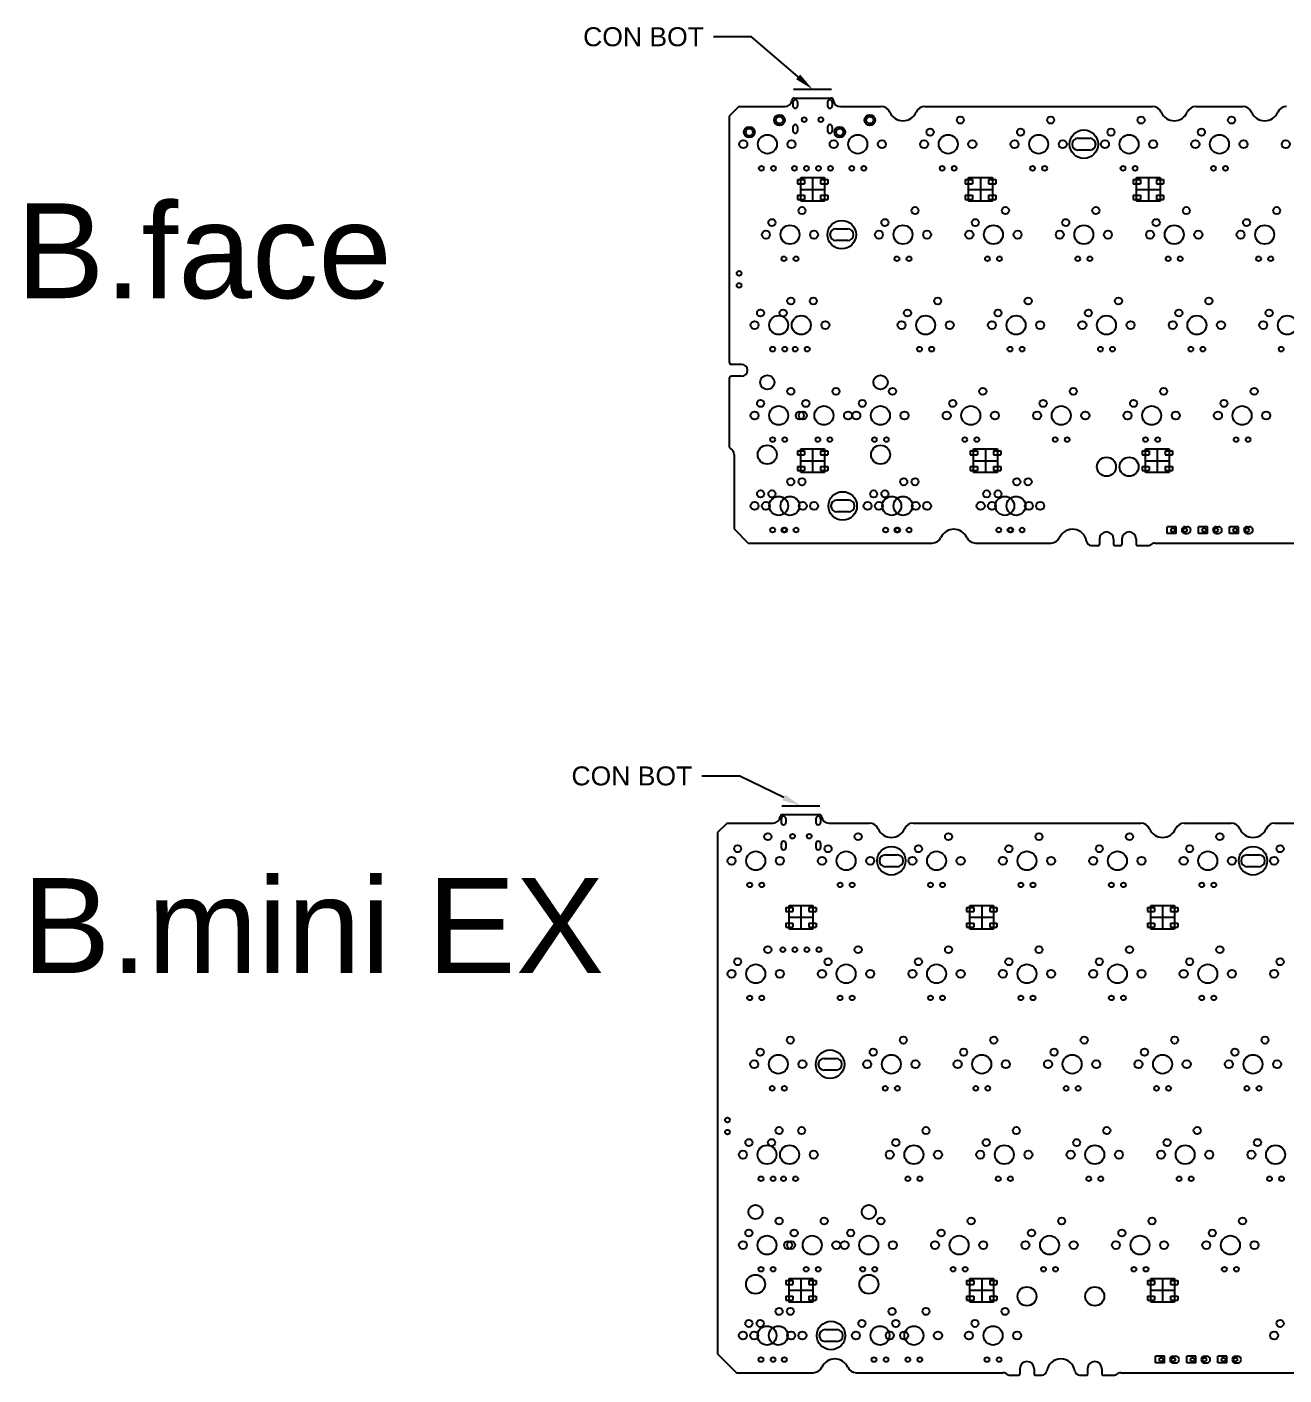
# Model space of a CAD drawing. Header units: millimetres. Extents: x 439 to 1009, y -254 to 714.
# Drawn here: x 439.3 to 704.2, y -84.2 to 199.8 of the extents above; entities that cross this region are included whole.
import ezdxf
from ezdxf import colors
from ezdxf.entities.mleader import LeaderData, LeaderLine
from ezdxf.math import Vec2, Vec3

# ---------------------------------------------------------------- set-up
doc = ezdxf.new("R2010")
doc.units = ezdxf.units.MM
doc.layers.add('BMINIEX', color=20, linetype='Continuous')
doc.layers.add('face', color=50, linetype='Continuous')
doc.styles.get("Standard").update_dxf_attribs({"font": 'arial.ttf'})

msp = doc.modelspace()

# ---------------------------------------------------------------- linework, layer by layer
at = {"layer": 'BMINIEX', "color": 5}
msp.add_line((598.39, 35.67), (606.39, 35.67), dxfattribs=at)
at = {"layer": 'BMINIEX'}
for p, q in [((586.84, 32.03), (584.84, 30.03)), ((586.84, 32.03), (596.53, 32.03)), ((598.52, 33.83), (606.26, 33.83)), ((608.25, 32.03), (616.86, 32.03)), ((626.02, 32.03), (674.01, 32.03)), ((683.17, 32.03), (693.06, 32.03)), ((702.22, 32.03), (750.21, 32.03)), ((584.84, 30.03), (584.84, -79.74)), ((620.19, 25.35), (622.69, 25.35)), ((622.69, 22.86), (620.19, 22.86)), ((696.39, 25.35), (698.89, 25.35)), ((698.89, 22.86), (696.39, 22.86)), ((599.19, 14.29), (599.19, 13.39)), ((599.19, 14.29), (600.69, 14.29)), ((599.89, 14.69), (604.89, 14.69)), ((599.89, 9.69), (599.89, 14.69)), ((600.69, 14.29), (600.69, 13.39)), ((602.39, 14.69), (602.39, 9.69)), ((604.09, 14.29), (604.09, 13.39)), ((604.09, 14.29), (605.59, 14.29)), ((604.89, 14.69), (604.89, 9.69)), ((605.59, 14.29), (605.59, 13.39)), ((637.29, 14.29), (637.29, 13.39)), ((637.29, 14.29), (638.79, 14.29)), ((637.99, 14.69), (642.99, 14.69)), ((637.99, 9.69), (637.99, 14.69)), ((638.79, 14.29), (638.79, 13.39)), ((640.49, 14.69), (640.49, 9.69)), ((642.19, 14.29), (642.19, 13.39)), ((642.19, 14.29), (643.69, 14.29)), ((642.99, 14.69), (642.99, 9.69)), ((643.69, 14.29), (643.69, 13.39)), ((675.39, 14.29), (675.39, 13.39)), ((675.39, 14.29), (676.89, 14.29)), ((676.09, 14.69), (681.09, 14.69)), ((676.09, 9.69), (676.09, 14.69)), ((676.89, 14.29), (676.89, 13.39)), ((678.59, 14.69), (678.59, 9.69)), ((680.29, 14.29), (680.29, 13.39)), ((680.29, 14.29), (681.79, 14.29)), ((681.09, 14.69), (681.09, 9.69)), ((681.79, 14.29), (681.79, 13.39)), ((599.19, 13.39), (600.69, 13.39)), ((599.89, 12.19), (604.89, 12.19)), ((604.09, 13.39), (605.59, 13.39)), ((637.29, 13.39), (638.79, 13.39)), ((637.99, 12.19), (642.99, 12.19)), ((642.19, 13.39), (643.69, 13.39)), ((675.39, 13.39), (676.89, 13.39)), ((676.09, 12.19), (681.09, 12.19)), ((680.29, 13.39), (681.79, 13.39)), ((599.19, 10.99), (599.19, 10.09)), ((599.19, 10.99), (600.69, 10.99)), ((599.19, 10.09), (600.69, 10.09)), ((604.89, 9.69), (599.89, 9.69)), ((600.69, 10.99), (600.69, 10.09)), ((604.09, 10.99), (604.09, 10.09)), ((604.09, 10.99), (605.59, 10.99)), ((604.09, 10.09), (605.59, 10.09)), ((605.59, 10.99), (605.59, 10.09)), ((637.29, 10.99), (637.29, 10.09)), ((637.29, 10.99), (638.79, 10.99)), ((637.29, 10.09), (638.79, 10.09)), ((642.99, 9.69), (637.99, 9.69)), ((638.79, 10.99), (638.79, 10.09)), ((642.19, 10.99), (642.19, 10.09)), ((642.19, 10.99), (643.69, 10.99)), ((642.19, 10.09), (643.69, 10.09)), ((643.69, 10.99), (643.69, 10.09)), ((675.39, 10.99), (675.39, 10.09)), ((675.39, 10.99), (676.89, 10.99)), ((675.39, 10.09), (676.89, 10.09)), ((681.09, 9.69), (676.09, 9.69)), ((676.89, 10.99), (676.89, 10.09)), ((680.29, 10.99), (680.29, 10.09)), ((680.29, 10.99), (681.79, 10.99)), ((680.29, 10.09), (681.79, 10.09)), ((681.79, 10.99), (681.79, 10.09)), ((607.29, -17.52), (609.79, -17.52)), ((609.79, -20.01), (607.29, -20.01)), ((599.19, -64.29), (599.19, -65.19)), ((599.19, -64.29), (600.69, -64.29)), ((599.19, -65.19), (600.69, -65.19)), ((599.89, -63.89), (604.89, -63.89)), ((599.89, -68.89), (599.89, -63.89)), ((600.69, -64.29), (600.69, -65.19)), ((602.39, -63.89), (602.39, -68.89)), ((604.09, -64.29), (604.09, -65.19)), ((604.09, -64.29), (605.59, -64.29)), ((604.09, -65.19), (605.59, -65.19)), ((604.89, -63.89), (604.89, -68.89)), ((605.59, -64.29), (605.59, -65.19)), ((637.29, -64.29), (637.29, -65.19)), ((637.29, -64.29), (638.79, -64.29)), ((637.29, -65.19), (638.79, -65.19)), ((637.99, -63.89), (642.99, -63.89)), ((637.99, -68.89), (637.99, -63.89)), ((638.79, -64.29), (638.79, -65.19)), ((640.49, -63.89), (640.49, -68.89)), ((642.19, -64.29), (642.19, -65.19)), ((642.19, -64.29), (643.69, -64.29)), ((642.19, -65.19), (643.69, -65.19)), ((642.99, -63.89), (642.99, -68.89)), ((643.69, -64.29), (643.69, -65.19)), ((675.39, -64.29), (675.39, -65.19)), ((675.39, -64.29), (676.89, -64.29)), ((675.39, -65.19), (676.89, -65.19)), ((676.09, -63.89), (681.09, -63.89)), ((676.09, -68.89), (676.09, -63.89)), ((676.89, -64.29), (676.89, -65.19)), ((678.59, -63.89), (678.59, -68.89)), ((680.29, -64.29), (680.29, -65.19)), ((680.29, -64.29), (681.79, -64.29)), ((680.29, -65.19), (681.79, -65.19)), ((681.09, -63.89), (681.09, -68.89)), ((681.79, -64.29), (681.79, -65.19)), ((599.19, -67.59), (599.19, -68.49)), ((599.19, -67.59), (600.69, -67.59)), ((599.89, -66.39), (604.89, -66.39)), ((600.69, -67.59), (600.69, -68.49)), ((604.09, -67.59), (604.09, -68.49)), ((604.09, -67.59), (605.59, -67.59)), ((605.59, -67.59), (605.59, -68.49)), ((637.29, -67.59), (637.29, -68.49)), ((637.29, -67.59), (638.79, -67.59)), ((637.99, -66.39), (642.99, -66.39)), ((638.79, -67.59), (638.79, -68.49)), ((642.19, -67.59), (642.19, -68.49)), ((642.19, -67.59), (643.69, -67.59)), ((643.69, -67.59), (643.69, -68.49)), ((675.39, -67.59), (675.39, -68.49)), ((675.39, -67.59), (676.89, -67.59)), ((676.09, -66.39), (681.09, -66.39)), ((676.89, -67.59), (676.89, -68.49)), ((680.29, -67.59), (680.29, -68.49)), ((680.29, -67.59), (681.79, -67.59)), ((681.79, -67.59), (681.79, -68.49)), ((599.19, -68.49), (600.69, -68.49)), ((604.89, -68.89), (599.89, -68.89)), ((604.09, -68.49), (605.59, -68.49)), ((637.29, -68.49), (638.79, -68.49)), ((642.99, -68.89), (637.99, -68.89)), ((642.19, -68.49), (643.69, -68.49)), ((675.39, -68.49), (676.89, -68.49)), ((681.09, -68.89), (676.09, -68.89)), ((680.29, -68.49), (681.79, -68.49)), ((607.49, -74.67), (609.99, -74.67)), ((609.99, -77.15), (607.49, -77.15)), ((584.84, -79.74), (588.84, -83.74)), ((588.84, -83.74), (605, -83.74)), ((614.07, -83.74), (644.92, -83.74)), ((646.25, -84.24), (648.32, -84.24)), ((648.52, -82.9), (648.52, -84.04)), ((651.52, -82.9), (651.52, -84.04)), ((651.72, -84.24), (653.2, -84.24)), ((661.11, -84.24), (662.6, -84.24)), ((662.8, -82.9), (662.8, -84.04)), ((665.8, -82.9), (665.8, -84.04)), ((666, -84.24), (668.48, -84.24)), ((669.8, -83.74), (732.39, -83.74))]:
    msp.add_line(p, q, dxfattribs=at)
at = {"layer": 'BMINIEX', "color": 2}
for p, q in [((598.24, 32.97), (598.24, 32.17)), ((599.24, 32.97), (599.24, 32.17)), ((605.54, 32.97), (605.54, 32.17)), ((606.54, 32.97), (606.54, 32.17)), ((598.24, 27.72), (598.24, 26.92)), ((599.24, 27.72), (599.24, 26.92)), ((605.54, 27.72), (605.54, 26.92)), ((606.54, 27.72), (606.54, 26.92)), ((679.01, -80.29), (677.1, -80.29)), ((677.1, -81.69), (677.1, -80.29)), ((679.01, -81.69), (677.1, -81.69)), ((679.01, -81.69), (679.01, -80.29)), ((680.85, -80.29), (681.36, -80.29)), ((680.85, -81.69), (681.36, -81.69)), ((685.59, -80.29), (683.68, -80.29)), ((683.68, -81.69), (683.68, -80.29)), ((685.59, -81.69), (683.68, -81.69)), ((685.59, -81.69), (685.59, -80.29)), ((687.43, -80.29), (687.94, -80.29)), ((687.43, -81.69), (687.94, -81.69)), ((692.12, -80.29), (690.21, -80.29)), ((690.21, -81.69), (690.21, -80.29)), ((692.12, -81.69), (690.21, -81.69)), ((692.12, -81.69), (692.12, -80.29)), ((693.96, -80.29), (694.46, -80.29)), ((693.96, -81.69), (694.46, -81.69))]:
    msp.add_line(p, q, dxfattribs=at)
at = {"layer": 'BMINIEX'}
for centre, radius in [((595.41, 29.18), 0.75), ((614.46, 29.18), 0.75), ((633.51, 29.18), 0.75), ((652.56, 29.18), 0.75), ((671.61, 29.18), 0.75), ((690.66, 29.18), 0.75), ((589.06, 26.64), 0.75), ((592.87, 24.1), 2), ((608.11, 26.64), 0.75), ((611.92, 24.1), 2), ((621.44, 24.1), 3), ((627.16, 26.64), 0.75), ((630.97, 24.1), 2), ((646.21, 26.64), 0.75), ((650.02, 24.1), 2), ((665.26, 26.64), 0.75), ((669.07, 24.1), 2), ((684.31, 26.64), 0.75), ((688.12, 24.1), 2), ((697.64, 24.1), 3), ((703.36, 26.64), 0.75), ((587.79, 24.1), 0.85), ((597.95, 24.1), 0.85), ((606.84, 24.1), 0.85), ((617, 24.1), 0.85), ((625.89, 24.1), 0.85), ((636.05, 24.1), 0.85), ((644.94, 24.1), 0.85), ((655.1, 24.1), 0.85), ((663.99, 24.1), 0.85), ((674.15, 24.1), 0.85), ((683.04, 24.1), 0.85), ((693.2, 24.1), 0.85), ((702.09, 24.1), 0.85), ((591.6, 19.02), 0.5), ((594.14, 19.02), 0.5), ((610.65, 19.02), 0.5), ((613.19, 19.02), 0.5), ((629.7, 19.02), 0.5), ((632.24, 19.02), 0.5), ((648.75, 19.02), 0.5), ((651.29, 19.02), 0.5), ((667.8, 19.02), 0.5), ((670.34, 19.02), 0.5), ((686.85, 19.02), 0.5), ((689.39, 19.02), 0.5), ((595.41, 5.37), 0.75), ((614.46, 5.37), 0.75), ((633.51, 5.37), 0.75), ((652.56, 5.37), 0.75), ((671.61, 5.37), 0.75), ((690.66, 5.37), 0.75), ((589.06, 2.83), 0.75), ((608.11, 2.83), 0.75), ((627.16, 2.83), 0.75), ((646.21, 2.83), 0.75), ((665.26, 2.83), 0.75), ((684.31, 2.83), 0.75), ((703.36, 2.83), 0.75), ((587.79, 0.29), 0.85), ((592.87, 0.29), 2), ((597.95, 0.29), 0.85), ((606.84, 0.29), 0.85), ((611.92, 0.29), 2), ((617, 0.29), 0.85), ((625.89, 0.29), 0.85), ((630.97, 0.29), 2), ((636.05, 0.29), 0.85), ((644.94, 0.29), 0.85), ((650.02, 0.29), 2), ((655.1, 0.29), 0.85), ((663.99, 0.29), 0.85), ((669.07, 0.29), 2), ((674.15, 0.29), 0.85), ((683.04, 0.29), 0.85), ((688.12, 0.29), 2), ((693.2, 0.29), 0.85), ((702.09, 0.29), 0.85), ((591.6, -4.79), 0.5), ((594.14, -4.79), 0.5), ((610.65, -4.79), 0.5), ((613.19, -4.79), 0.5), ((629.7, -4.79), 0.5), ((632.24, -4.79), 0.5), ((648.75, -4.79), 0.5), ((651.29, -4.79), 0.5), ((667.8, -4.79), 0.5), ((670.34, -4.79), 0.5), ((686.85, -4.79), 0.5), ((689.39, -4.79), 0.5), ((600.17, -13.68), 0.75), ((623.98, -13.68), 0.75), ((643.03, -13.68), 0.75), ((662.08, -13.68), 0.75), ((681.13, -13.68), 0.75), ((700.18, -13.68), 0.75), ((593.82, -16.22), 0.75), ((597.63, -18.76), 2), ((608.54, -18.76), 3), ((617.63, -16.22), 0.75), ((621.44, -18.76), 2), ((636.68, -16.22), 0.75), ((640.49, -18.76), 2), ((655.73, -16.22), 0.75), ((659.54, -18.76), 2), ((674.78, -16.22), 0.75), ((678.59, -18.76), 2), ((693.83, -16.22), 0.75), ((697.64, -18.76), 2), ((592.55, -18.76), 0.85), ((602.71, -18.76), 0.85), ((616.36, -18.76), 0.85), ((626.52, -18.76), 0.85), ((635.41, -18.76), 0.85), ((645.57, -18.76), 0.85), ((654.46, -18.76), 0.85), ((664.62, -18.76), 0.85), ((673.51, -18.76), 0.85), ((683.67, -18.76), 0.85), ((692.56, -18.76), 0.85), ((702.72, -18.76), 0.85), ((596.36, -23.84), 0.5), ((598.9, -23.84), 0.5), ((620.17, -23.84), 0.5), ((622.71, -23.84), 0.5), ((639.22, -23.84), 0.5), ((641.76, -23.84), 0.5), ((658.27, -23.84), 0.5), ((660.81, -23.84), 0.5), ((677.32, -23.84), 0.5), ((679.86, -23.84), 0.5), ((696.37, -23.84), 0.5), ((698.91, -23.84), 0.5), ((597.79, -32.73), 0.75), ((602.55, -32.73), 0.75), ((628.74, -32.73), 0.75), ((647.79, -32.73), 0.75), ((666.84, -32.73), 0.75), ((685.89, -32.73), 0.75), ((591.44, -35.27), 0.75), ((595.25, -37.81), 2), ((596.2, -35.27), 0.75), ((600.01, -37.81), 2), ((622.39, -35.27), 0.75), ((626.2, -37.81), 2), ((641.44, -35.27), 0.75), ((645.25, -37.81), 2), ((660.49, -35.27), 0.75), ((664.3, -37.81), 2), ((679.54, -35.27), 0.75), ((683.35, -37.81), 2), ((698.59, -35.27), 0.75), ((702.4, -37.81), 2), ((590.17, -37.81), 0.85), ((605.09, -37.81), 0.85), ((621.12, -37.81), 0.85), ((631.28, -37.81), 0.85), ((640.17, -37.81), 0.85), ((650.33, -37.81), 0.85), ((659.22, -37.81), 0.85), ((669.38, -37.81), 0.85), ((678.27, -37.81), 0.85), ((688.43, -37.81), 0.85), ((697.32, -37.81), 0.85), ((593.98, -42.89), 0.5), ((596.52, -42.89), 0.5), ((598.74, -42.89), 0.5), ((601.28, -42.89), 0.5), ((624.93, -42.89), 0.5), ((627.47, -42.89), 0.5), ((643.98, -42.89), 0.5), ((646.52, -42.89), 0.5), ((663.03, -42.89), 0.5), ((665.57, -42.89), 0.5), ((682.08, -42.89), 0.5), ((684.62, -42.89), 0.5), ((701.13, -42.89), 0.5), ((703.67, -42.89), 0.5), ((592.83, -49.88), 1.5), ((597.79, -51.78), 0.75), ((607.31, -51.78), 0.75), ((616.71, -49.88), 1.5), ((619.22, -51.78), 0.75), ((638.27, -51.78), 0.75), ((657.32, -51.78), 0.75), ((676.37, -51.78), 0.75), ((695.42, -51.78), 0.75), ((591.44, -54.32), 0.75), ((600.96, -54.32), 0.75), ((612.87, -54.32), 0.75), ((631.92, -54.32), 0.75), ((650.97, -54.32), 0.75), ((670.02, -54.32), 0.75), ((689.07, -54.32), 0.75), ((590.17, -56.86), 0.85), ((595.25, -56.86), 2), ((599.69, -56.86), 0.85), ((599.69, -56.86), 0.85), ((600.33, -56.86), 0.85), ((604.77, -56.86), 2), ((609.85, -56.86), 0.85), ((611.6, -56.86), 0.85), ((616.68, -56.86), 2), ((621.76, -56.86), 0.85), ((630.65, -56.86), 0.85), ((635.73, -56.86), 2), ((640.81, -56.86), 0.85), ((649.7, -56.86), 0.85), ((654.78, -56.86), 2), ((659.86, -56.86), 0.85), ((668.75, -56.86), 0.85), ((673.83, -56.86), 2), ((678.91, -56.86), 0.85), ((687.8, -56.86), 0.85), ((692.88, -56.86), 2), ((697.96, -56.86), 0.85), ((593.98, -61.94), 0.5), ((596.52, -61.94), 0.5), ((603.5, -61.94), 0.5), ((606.04, -61.94), 0.5), ((615.41, -61.94), 0.5), ((617.95, -61.94), 0.5), ((634.46, -61.94), 0.5), ((637, -61.94), 0.5), ((653.51, -61.94), 0.5), ((656.05, -61.94), 0.5), ((672.56, -61.94), 0.5), ((675.1, -61.94), 0.5), ((691.61, -61.94), 0.5), ((694.15, -61.94), 0.5), ((592.83, -65.12), 2), ((616.71, -65.12), 2), ((650.02, -67.66), 2), ((664.3, -67.66), 2), ((597.79, -70.83), 0.75), ((600.17, -70.83), 0.75), ((621.6, -70.83), 0.75), ((628.74, -70.83), 0.75), ((645.41, -70.83), 0.75), ((591.44, -73.37), 0.75), ((593.82, -73.37), 0.75), ((608.74, -75.91), 3), ((615.25, -73.37), 0.75), ((622.39, -73.37), 0.75), ((639.06, -73.37), 0.75), ((703.36, -73.37), 0.75), ((590.17, -75.91), 0.85), ((592.55, -75.91), 0.85), ((595.25, -75.91), 2), ((597.63, -75.91), 2), ((600.33, -75.91), 0.85), ((602.71, -75.91), 0.85), ((613.98, -75.91), 0.85), ((619.06, -75.91), 2), ((621.12, -75.91), 0.85), ((624.14, -75.91), 0.85), ((626.2, -75.91), 2), ((631.28, -75.91), 0.85), ((637.79, -75.91), 0.85), ((642.87, -75.91), 2), ((647.95, -75.91), 0.85), ((702.09, -75.91), 0.85), ((593.98, -80.99), 0.5), ((596.52, -80.99), 0.5), ((598.9, -80.99), 0.5), ((617.79, -80.99), 0.5), ((620.33, -80.99), 0.5), ((624.93, -80.99), 0.5), ((627.47, -80.99), 0.5), ((641.6, -80.99), 0.5), ((644.14, -80.99), 0.5)]:
    msp.add_circle(centre, radius, dxfattribs=at)
at = {"layer": 'BMINIEX', "color": 2, "linetype": 'Continuous'}
for centre, radius in [((600.64, 29.27), 0.5), ((604.14, 29.27), 0.5), ((598.58, 5.37), 0.5), ((601.12, 5.37), 0.5), ((603.66, 5.37), 0.5), ((606.2, 5.37), 0.5), ((678.31, -80.99), 0.4), ((680.85, -80.99), 0.4), ((684.89, -80.99), 0.4), ((687.43, -80.99), 0.4), ((691.42, -80.99), 0.4), ((693.96, -80.99), 0.4)]:
    msp.add_circle(centre, radius, dxfattribs=at)
at = {"layer": 'BMINIEX', "color": 2}
for centre in [(586.91, -30.51), (586.91, -33.05)]:
    msp.add_circle(centre, 0.5, dxfattribs=at)
at = {"layer": 'BMINIEX'}
for centre, radius, start, end in [((596.53, 33.53), 1.5, 270, 354.2608), ((598.52, 33.33), 0.5, 90, 174.2608), ((606.26, 33.33), 0.5, 5.7392, 90), ((608.25, 33.53), 1.5, 185.7392, 270), ((616.86, 30.03), 2, 23.5782, 90), ((626.02, 30.03), 2, 90, 156.4218), ((674.01, 30.03), 2, 23.5782, 90), ((683.17, 30.03), 2, 90, 156.4218), ((693.06, 30.03), 2, 23.5782, 90), ((702.22, 30.03), 2, 90, 156.4218), ((621.44, 32.03), 3, 203.5782, 336.4218), ((678.59, 32.03), 3, 203.5782, 336.4218), ((697.64, 32.03), 3, 203.5782, 336.4218), ((620.19, 24.1), 1.24, 90, 270), ((622.69, 24.1), 1.24, 270, 90), ((696.39, 24.1), 1.24, 90, 270), ((698.89, 24.1), 1.24, 270, 90), ((607.29, -18.76), 1.24, 90, 270), ((609.79, -18.76), 1.24, 270, 90), ((607.49, -75.91), 1.24, 90, 270), ((609.99, -75.91), 1.24, 270, 90), ((609.53, -83.84), 3, 24.8346, 155.1654), ((650.02, -82.9), 1.5, 0, 180), ((657.16, -83.84), 3, 8.6269, 171.3731), ((664.3, -82.9), 1.5, 0, 180), ((605, -81.74), 2, 270, 335.1654), ((614.07, -81.74), 2, 204.8346, 270), ((644.92, -85.24), 1.5, 48.5904, 90), ((646.25, -83.74), 0.5, 228.5904, 270), ((648.32, -84.04), 0.2, 270, 0), ((651.72, -84.04), 0.2, 180, 270), ((653.2, -83.24), 1, 270, 351.3731), ((661.11, -83.24), 1, 188.6269, 270), ((662.6, -84.04), 0.2, 270, 0), ((666, -84.04), 0.2, 180, 270), ((668.48, -83.74), 0.5, 270, 311.4096), ((669.8, -85.24), 1.5, 90, 131.4096)]:
    msp.add_arc(centre, radius, start, end, dxfattribs=at)
at = {"layer": 'BMINIEX', "color": 2, "linetype": 'Continuous'}
for centre, start, end in [((598.74, 32.97), 0, 180), ((598.74, 32.17), 180, 0), ((606.04, 32.97), 0, 180), ((606.04, 32.17), 180, 0), ((598.74, 27.72), 0, 180), ((598.74, 26.92), 180, 0), ((606.04, 27.72), 0, 180), ((606.04, 26.92), 180, 0)]:
    msp.add_arc(centre, 0.5, start, end, dxfattribs=at)
at = {"layer": 'BMINIEX', "color": 2}
for centre, start, end in [((680.85, -80.99), 90, 180), ((680.85, -80.99), 180, 270), ((681.36, -80.99), 360, 90), ((681.36, -80.99), 270, 360), ((687.43, -80.99), 90, 180), ((687.43, -80.99), 180, 270), ((687.94, -80.99), 360, 90), ((687.94, -80.99), 270, 360), ((693.96, -80.99), 90, 180), ((693.96, -80.99), 180, 270), ((694.46, -80.99), 360, 90), ((694.46, -80.99), 270, 360)]:
    msp.add_arc(centre, 0.7, start, end, dxfattribs=at)
at = {"layer": 'face', "color": 5}
msp.add_line((600.85, 186.63), (608.85, 186.63), dxfattribs=at)
at = {"layer": 'face'}
for p, q in [((600.99, 184.79), (608.72, 184.79)), ((589.3, 182.99), (587.3, 180.99)), ((589.3, 182.99), (599, 182.99)), ((610.71, 182.99), (619.32, 182.99)), ((628.49, 182.99), (676.47, 182.99)), ((685.64, 182.99), (695.52, 182.99)), ((587.3, 180.99), (587.3, 129.18)), ((601.65, 167.64), (601.65, 166.74)), ((601.65, 167.64), (603.15, 167.64)), ((602.35, 168.04), (607.35, 168.04)), ((602.35, 163.04), (602.35, 168.04)), ((603.15, 167.64), (603.15, 166.74)), ((604.85, 168.04), (604.85, 163.04)), ((606.55, 167.64), (606.55, 166.74)), ((606.55, 167.64), (608.05, 167.64)), ((607.35, 168.04), (607.35, 163.04)), ((608.05, 167.64), (608.05, 166.74)), ((637.03, 167.64), (637.03, 166.74)), ((637.03, 167.64), (638.53, 167.64)), ((637.73, 168.04), (642.73, 168.04)), ((637.73, 163.04), (637.73, 168.04)), ((638.53, 167.64), (638.53, 166.74)), ((640.23, 168.04), (640.23, 163.04)), ((641.93, 167.64), (641.93, 166.74)), ((641.93, 167.64), (643.43, 167.64)), ((642.73, 168.04), (642.73, 163.04)), ((643.43, 167.64), (643.43, 166.74)), ((672.41, 167.64), (672.41, 166.74)), ((672.41, 167.64), (673.91, 167.64)), ((673.11, 168.04), (678.11, 168.04)), ((673.11, 163.04), (673.11, 168.04)), ((673.91, 167.64), (673.91, 166.74)), ((675.61, 168.04), (675.61, 163.04)), ((677.31, 167.64), (677.31, 166.74)), ((677.31, 167.64), (678.81, 167.64)), ((678.11, 168.04), (678.11, 163.04)), ((678.81, 167.64), (678.81, 166.74)), ((601.65, 166.74), (603.15, 166.74)), ((602.35, 165.54), (607.35, 165.54)), ((606.55, 166.74), (608.05, 166.74)), ((637.03, 166.74), (638.53, 166.74)), ((637.73, 165.54), (642.73, 165.54)), ((641.93, 166.74), (643.43, 166.74)), ((672.41, 166.74), (673.91, 166.74)), ((673.11, 165.54), (678.11, 165.54)), ((677.31, 166.74), (678.81, 166.74)), ((601.65, 164.34), (601.65, 163.44)), ((601.65, 164.34), (603.15, 164.34)), ((601.65, 163.44), (603.15, 163.44)), ((607.35, 163.04), (602.35, 163.04)), ((603.15, 164.34), (603.15, 163.44)), ((606.55, 164.34), (606.55, 163.44)), ((606.55, 164.34), (608.05, 164.34)), ((606.55, 163.44), (608.05, 163.44)), ((608.05, 164.34), (608.05, 163.44)), ((637.03, 164.34), (637.03, 163.44)), ((637.03, 164.34), (638.53, 164.34)), ((637.03, 163.44), (638.53, 163.44)), ((642.73, 163.04), (637.73, 163.04)), ((638.53, 164.34), (638.53, 163.44)), ((641.93, 164.34), (641.93, 163.44)), ((641.93, 164.34), (643.43, 164.34)), ((641.93, 163.44), (643.43, 163.44)), ((643.43, 164.34), (643.43, 163.44)), ((672.41, 164.34), (672.41, 163.44)), ((672.41, 164.34), (673.91, 164.34)), ((672.41, 163.44), (673.91, 163.44)), ((678.11, 163.04), (673.11, 163.04)), ((673.91, 164.34), (673.91, 163.44)), ((677.31, 164.34), (677.31, 163.44)), ((677.31, 164.34), (678.81, 164.34)), ((677.31, 163.44), (678.81, 163.44)), ((678.81, 164.34), (678.81, 163.44)), ((589.89, 128.68), (587.8, 128.68)), ((587.3, 125.69), (587.3, 111.42)), ((589.89, 126.19), (587.8, 126.19)), ((602.35, 110.89), (607.35, 110.89)), ((602.35, 105.89), (602.35, 110.89)), ((604.85, 110.89), (604.85, 105.89)), ((607.35, 110.89), (607.35, 105.89)), ((638.78, 110.89), (643.78, 110.89)), ((638.78, 105.89), (638.78, 110.89)), ((641.28, 110.89), (641.28, 105.89)), ((643.78, 110.89), (643.78, 105.89)), ((674.96, 110.89), (679.96, 110.89)), ((674.96, 105.89), (674.96, 110.89)), ((677.46, 110.89), (677.46, 105.89)), ((679.96, 110.89), (679.96, 105.89)), ((588.3, 109.69), (588.3, 94.04)), ((601.65, 110.49), (601.65, 109.59)), ((601.65, 110.49), (603.15, 110.49)), ((601.65, 109.59), (603.15, 109.59)), ((602.35, 108.39), (607.35, 108.39)), ((603.15, 110.49), (603.15, 109.59)), ((606.55, 110.49), (606.55, 109.59)), ((606.55, 110.49), (608.05, 110.49)), ((606.55, 109.59), (608.05, 109.59)), ((608.05, 110.49), (608.05, 109.59)), ((638.08, 110.49), (638.08, 109.59)), ((638.08, 110.49), (639.58, 110.49)), ((638.08, 109.59), (639.58, 109.59)), ((638.78, 108.39), (643.78, 108.39)), ((639.58, 110.49), (639.58, 109.59)), ((642.98, 110.49), (642.98, 109.59)), ((642.98, 110.49), (644.48, 110.49)), ((642.98, 109.59), (644.48, 109.59)), ((644.48, 110.49), (644.48, 109.59)), ((674.26, 110.49), (674.26, 109.59)), ((674.26, 110.49), (675.76, 110.49)), ((674.26, 109.59), (675.76, 109.59)), ((674.96, 108.39), (679.96, 108.39)), ((675.76, 110.49), (675.76, 109.59)), ((679.16, 110.49), (679.16, 109.59)), ((679.16, 110.49), (680.66, 110.49)), ((679.16, 109.59), (680.66, 109.59)), ((680.66, 110.49), (680.66, 109.59)), ((601.65, 107.19), (601.65, 106.29)), ((601.65, 107.19), (603.15, 107.19)), ((601.65, 106.29), (603.15, 106.29)), ((607.35, 105.89), (602.35, 105.89)), ((603.15, 107.19), (603.15, 106.29)), ((606.55, 107.19), (606.55, 106.29)), ((606.55, 107.19), (608.05, 107.19)), ((606.55, 106.29), (608.05, 106.29)), ((608.05, 107.19), (608.05, 106.29)), ((638.08, 107.19), (638.08, 106.29)), ((638.08, 107.19), (639.58, 107.19)), ((638.08, 106.29), (639.58, 106.29)), ((643.78, 105.89), (638.78, 105.89)), ((639.58, 107.19), (639.58, 106.29)), ((642.98, 107.19), (642.98, 106.29)), ((642.98, 107.19), (644.48, 107.19)), ((642.98, 106.29), (644.48, 106.29)), ((644.48, 107.19), (644.48, 106.29)), ((674.26, 107.19), (674.26, 106.29)), ((674.26, 107.19), (675.76, 107.19)), ((674.26, 106.29), (675.76, 106.29)), ((679.96, 105.89), (674.96, 105.89)), ((675.76, 107.19), (675.76, 106.29)), ((679.16, 107.19), (679.16, 106.29)), ((679.16, 107.19), (680.66, 107.19)), ((679.16, 106.29), (680.66, 106.29)), ((680.66, 107.19), (680.66, 106.29)), ((588.3, 94.04), (591.3, 91.04)), ((591.3, 91.04), (630.08, 91.04)), ((639.16, 91.04), (655.09, 91.04)), ((665.27, 91.88), (665.27, 90.74)), ((668.27, 91.88), (668.27, 90.74)), ((670.03, 91.88), (670.03, 90.74)), ((673.03, 91.88), (673.03, 90.74)), ((677.03, 91.04), (734.86, 91.04)), ((663.58, 90.54), (665.07, 90.54)), ((668.47, 90.54), (669.83, 90.54)), ((673.23, 90.54), (675.71, 90.54))]:
    msp.add_line(p, q, dxfattribs=at)
at = {"layer": 'face', "color": 2}
for p, q in [((600.7, 183.93), (600.7, 183.13)), ((601.7, 183.93), (601.7, 183.13)), ((608, 183.93), (608, 183.13)), ((609, 183.93), (609, 183.13)), ((600.7, 178.68), (600.7, 177.88)), ((601.7, 178.68), (601.7, 177.88)), ((608, 178.68), (608, 177.88)), ((609, 178.68), (609, 177.88))]:
    msp.add_line(p, q, dxfattribs=at)
at = {"layer": 'face', "color": 1}
for p, q in [((660.75, 176.31), (663.26, 176.31)), ((663.26, 173.82), (660.75, 173.82)), ((609.75, 157.26), (612.25, 157.26)), ((612.25, 154.77), (609.75, 154.77)), ((609.95, 100.11), (612.46, 100.11)), ((612.46, 97.62), (609.95, 97.62)), ((681.48, 94.48), (679.57, 94.48)), ((679.57, 93.08), (679.57, 94.48)), ((681.48, 93.08), (681.48, 94.48)), ((683.32, 94.48), (683.82, 94.48)), ((688.05, 94.48), (686.15, 94.48)), ((686.15, 93.08), (686.15, 94.48)), ((688.05, 93.08), (688.05, 94.48)), ((689.89, 94.48), (690.4, 94.48)), ((694.58, 94.48), (692.67, 94.48)), ((692.67, 93.08), (692.67, 94.48)), ((694.58, 93.08), (694.58, 94.48)), ((696.42, 94.48), (696.93, 94.48)), ((681.48, 93.08), (679.57, 93.08)), ((683.32, 93.08), (683.82, 93.08)), ((688.05, 93.08), (686.15, 93.08)), ((689.89, 93.08), (690.4, 93.08)), ((694.58, 93.08), (692.67, 93.08)), ((696.42, 93.08), (696.93, 93.08))]:
    msp.add_line(p, q, dxfattribs=at)
at = {"layer": 'face'}
for centre, radius in [((597.87, 180.14), 1.13), ((597.87, 180.14), 0.75), ((616.92, 180.14), 1.13), ((616.92, 180.14), 0.75), ((635.97, 180.14), 0.75), ((655.02, 180.14), 0.75), ((674.07, 180.14), 0.75), ((693.12, 180.14), 0.75), ((591.52, 177.6), 1.13), ((591.52, 177.6), 0.75), ((595.33, 175.06), 2), ((610.57, 177.6), 1.13), ((610.57, 177.6), 0.75), ((614.38, 175.06), 2), ((629.62, 177.6), 0.75), ((633.43, 175.06), 2), ((648.67, 177.6), 0.75), ((652.48, 175.06), 2), ((667.72, 177.6), 0.75), ((671.53, 175.06), 2), ((686.77, 177.6), 0.75), ((690.58, 175.06), 2), ((590.25, 175.06), 0.85), ((600.41, 175.06), 0.85), ((609.3, 175.06), 0.85), ((619.46, 175.06), 0.85), ((628.35, 175.06), 0.85), ((638.51, 175.06), 0.85), ((647.4, 175.06), 0.85), ((657.56, 175.06), 0.85), ((666.45, 175.06), 0.85), ((676.61, 175.06), 0.85), ((685.5, 175.06), 0.85), ((695.66, 175.06), 0.85), ((704.55, 175.06), 0.85), ((594.06, 169.98), 0.5), ((596.6, 169.98), 0.5), ((601.02, 169.98), 0.5), ((603.56, 169.98), 0.5), ((606.1, 169.98), 0.5), ((608.64, 169.98), 0.5), ((613.11, 169.98), 0.5), ((615.65, 169.98), 0.5), ((632.16, 169.98), 0.5), ((634.7, 169.98), 0.5), ((651.21, 169.98), 0.5), ((653.75, 169.98), 0.5), ((670.26, 169.98), 0.5), ((672.8, 169.98), 0.5), ((689.31, 169.98), 0.5), ((691.85, 169.98), 0.5), ((596.28, 158.55), 0.75), ((602.63, 161.09), 0.75), ((620.09, 158.55), 0.75), ((626.44, 161.09), 0.75), ((639.14, 158.55), 0.75), ((645.49, 161.09), 0.75), ((658.19, 158.55), 0.75), ((664.54, 161.09), 0.75), ((677.24, 158.55), 0.75), ((683.59, 161.09), 0.75), ((696.29, 158.55), 0.75), ((702.64, 161.09), 0.75), ((595.01, 156.01), 0.85), ((600.09, 156.01), 2), ((605.17, 156.01), 0.85), ((618.82, 156.01), 0.85), ((623.9, 156.01), 2), ((628.98, 156.01), 0.85), ((637.87, 156.01), 0.85), ((642.95, 156.01), 2), ((648.03, 156.01), 0.85), ((656.92, 156.01), 0.85), ((662, 156.01), 2), ((667.08, 156.01), 0.85), ((675.97, 156.01), 0.85), ((681.05, 156.01), 2), ((686.13, 156.01), 0.85), ((695.02, 156.01), 0.85), ((700.1, 156.01), 2), ((598.82, 150.93), 0.5), ((601.36, 150.93), 0.5), ((622.63, 150.93), 0.5), ((625.17, 150.93), 0.5), ((641.68, 150.93), 0.5), ((644.22, 150.93), 0.5), ((660.73, 150.93), 0.5), ((663.27, 150.93), 0.5), ((679.78, 150.93), 0.5), ((682.32, 150.93), 0.5), ((698.83, 150.93), 0.5), ((701.37, 150.93), 0.5), ((600.25, 142.04), 0.75), ((605.01, 142.04), 0.75), ((631.21, 142.04), 0.75), ((650.26, 142.04), 0.75), ((669.31, 142.04), 0.75), ((688.36, 142.04), 0.75), ((593.9, 139.5), 0.75), ((598.66, 139.5), 0.75), ((624.86, 139.5), 0.75), ((643.91, 139.5), 0.75), ((662.96, 139.5), 0.75), ((682.01, 139.5), 0.75), ((701.06, 139.5), 0.75), ((592.63, 136.96), 0.85), ((597.71, 136.96), 2), ((602.47, 136.96), 2), ((607.55, 136.96), 0.85), ((623.59, 136.96), 0.85), ((628.67, 136.96), 2), ((633.75, 136.96), 0.85), ((642.64, 136.96), 0.85), ((647.72, 136.96), 2), ((652.8, 136.96), 0.85), ((661.69, 136.96), 0.85), ((666.77, 136.96), 2), ((671.85, 136.96), 0.85), ((680.74, 136.96), 0.85), ((685.82, 136.96), 2), ((690.9, 136.96), 0.85), ((699.79, 136.96), 0.85), ((704.87, 136.96), 2), ((596.44, 131.88), 0.5), ((598.98, 131.88), 0.5), ((601.2, 131.88), 0.5), ((603.74, 131.88), 0.5), ((627.4, 131.88), 0.5), ((629.94, 131.88), 0.5), ((646.45, 131.88), 0.5), ((648.99, 131.88), 0.5), ((665.5, 131.88), 0.5), ((668.04, 131.88), 0.5), ((684.55, 131.88), 0.5), ((687.09, 131.88), 0.5), ((703.6, 131.88), 0.5), ((595.3, 124.9), 1.5), ((619.17, 124.9), 1.5), ((600.25, 122.99), 0.75), ((609.78, 122.99), 0.75), ((621.68, 122.99), 0.75), ((640.73, 122.99), 0.75), ((659.78, 122.99), 0.75), ((678.83, 122.99), 0.75), ((697.88, 122.99), 0.75), ((593.9, 120.45), 0.75), ((597.71, 117.91), 2), ((603.43, 120.45), 0.75), ((607.24, 117.91), 2), ((615.33, 120.45), 0.75), ((619.14, 117.91), 2), ((634.38, 120.45), 0.75), ((638.19, 117.91), 2), ((653.43, 120.45), 0.75), ((657.24, 117.91), 2), ((672.48, 120.45), 0.75), ((676.29, 117.91), 2), ((691.53, 120.45), 0.75), ((695.34, 117.91), 2), ((592.63, 117.91), 0.85), ((602.16, 117.91), 0.85), ((602.16, 117.91), 0.85), ((602.79, 117.91), 0.85), ((612.32, 117.91), 0.85), ((614.06, 117.91), 0.85), ((624.22, 117.91), 0.85), ((633.11, 117.91), 0.85), ((643.27, 117.91), 0.85), ((652.16, 117.91), 0.85), ((662.32, 117.91), 0.85), ((671.21, 117.91), 0.85), ((681.37, 117.91), 0.85), ((690.26, 117.91), 0.85), ((700.42, 117.91), 0.85), ((595.3, 109.66), 2), ((596.44, 112.83), 0.5), ((598.98, 112.83), 0.5), ((605.97, 112.83), 0.5), ((608.51, 112.83), 0.5), ((619.17, 109.66), 2), ((617.87, 112.83), 0.5), ((620.41, 112.83), 0.5), ((636.92, 112.83), 0.5), ((639.46, 112.83), 0.5), ((655.97, 112.83), 0.5), ((658.51, 112.83), 0.5), ((675.02, 112.83), 0.5), ((677.56, 112.83), 0.5), ((694.07, 112.83), 0.5), ((696.61, 112.83), 0.5), ((666.77, 107.12), 2), ((671.53, 107.12), 2), ((600.25, 103.94), 0.75), ((602.63, 103.94), 0.75), ((624.06, 103.94), 0.75), ((626.44, 103.94), 0.75), ((647.88, 103.94), 0.75), ((650.26, 103.94), 0.75), ((592.63, 98.86), 0.85), ((593.9, 101.4), 0.75), ((595.01, 98.86), 0.85), ((596.28, 101.4), 0.75), ((597.71, 98.86), 2), ((600.09, 98.86), 2), ((602.79, 98.86), 0.85), ((605.17, 98.86), 0.85), ((616.44, 98.86), 0.85), ((617.71, 101.4), 0.75), ((618.82, 98.86), 0.85), ((620.09, 101.4), 0.75), ((621.52, 98.86), 2), ((623.9, 98.86), 2), ((626.6, 98.86), 0.85), ((628.98, 98.86), 0.85), ((640.26, 98.86), 0.85), ((641.53, 101.4), 0.75), ((642.64, 98.86), 0.85), ((643.91, 101.4), 0.75), ((645.34, 98.86), 2), ((647.72, 98.86), 2), ((650.42, 98.86), 0.85), ((652.8, 98.86), 0.85), ((596.44, 93.78), 0.5), ((598.82, 93.78), 0.5), ((598.98, 93.78), 0.5), ((601.36, 93.78), 0.5), ((620.25, 93.78), 0.5), ((622.63, 93.78), 0.5), ((622.79, 93.78), 0.5), ((625.17, 93.78), 0.5), ((644.07, 93.78), 0.5), ((646.45, 93.78), 0.5), ((646.61, 93.78), 0.5), ((648.99, 93.78), 0.5)]:
    msp.add_circle(centre, radius, dxfattribs=at)
at = {"layer": 'face', "color": 2, "linetype": 'Continuous'}
for centre in [(603.1, 180.23), (606.6, 180.23)]:
    msp.add_circle(centre, 0.5, dxfattribs=at)
at = {"layer": 'face', "color": 1}
for centre in [(662, 175.06), (611, 156.01), (611.2, 98.86)]:
    msp.add_circle(centre, 3, dxfattribs=at)
at = {"layer": 'face', "color": 1, "linetype": 'Continuous'}
for centre, radius in [((589.37, 147.85), 0.5), ((589.37, 145.31), 0.5), ((680.78, 93.78), 0.4), ((683.32, 93.78), 0.4), ((687.35, 93.78), 0.4), ((689.89, 93.78), 0.4), ((693.88, 93.78), 0.4), ((696.42, 93.78), 0.4)]:
    msp.add_circle(centre, radius, dxfattribs=at)
at = {"layer": 'face'}
for centre, radius, start, end in [((600.99, 184.29), 0.5, 90, 174.2608), ((608.72, 184.29), 0.5, 5.7392, 90), ((599, 184.49), 1.5, 270, 354.2608), ((610.71, 184.49), 1.5, 185.7392, 270), ((619.32, 180.99), 2, 23.5782, 90), ((623.9, 182.99), 3, 203.5782, 336.4218), ((628.49, 180.99), 2, 90, 156.4218), ((676.47, 180.99), 2, 23.5782, 90), ((681.05, 182.99), 3, 203.5782, 336.4218), ((685.64, 180.99), 2, 90, 156.4218), ((695.52, 180.99), 2, 23.5782, 90), ((700.1, 182.99), 3, 203.5782, 336.4218), ((704.69, 180.99), 2, 90, 156.4218), ((587.8, 129.18), 0.5, 180, 270), ((589.89, 127.44), 1.24, 270, 90), ((587.8, 125.69), 0.5, 90, 180), ((587.8, 111.42), 0.5, 180, 240), ((586.8, 109.69), 1.5, 0, 60), ((634.62, 90.94), 3, 24.8346, 155.1654), ((659.62, 90.94), 3, 8.6269, 155.1654), ((630.08, 93.04), 2, 270, 335.1654), ((639.16, 93.04), 2, 204.8346, 270), ((655.09, 93.04), 2, 270, 335.1654), ((663.58, 91.54), 1, 188.6269, 270), ((666.77, 91.88), 1.5, 0, 180), ((671.53, 91.88), 1.5, 0, 180), ((677.03, 89.54), 1.5, 90, 131.4096), ((665.07, 90.74), 0.2, 270, 0), ((668.47, 90.74), 0.2, 180, 270), ((669.83, 90.74), 0.2, 270, 0), ((673.23, 90.74), 0.2, 180, 270), ((675.71, 91.04), 0.5, 270, 311.4096)]:
    msp.add_arc(centre, radius, start, end, dxfattribs=at)
at = {"layer": 'face', "color": 2, "linetype": 'Continuous'}
for centre, start, end in [((601.2, 183.93), 0, 180), ((601.2, 183.13), 180, 0), ((608.5, 183.93), 0, 180), ((608.5, 183.13), 180, 0), ((601.2, 178.68), 0, 180), ((608.5, 178.68), 0, 180), ((601.2, 177.88), 180, 0), ((608.5, 177.88), 180, 0)]:
    msp.add_arc(centre, 0.5, start, end, dxfattribs=at)
at = {"layer": 'face', "color": 1}
for centre, radius, start, end in [((660.75, 175.06), 1.24, 90, 270), ((663.26, 175.06), 1.24, 270, 90), ((609.75, 156.01), 1.24, 90, 270), ((612.25, 156.01), 1.24, 270, 90), ((609.95, 98.86), 1.24, 90, 270), ((612.46, 98.86), 1.24, 270, 90), ((683.32, 93.78), 0.7, 90, 180), ((683.32, 93.78), 0.7, 180, 270), ((683.82, 93.78), 0.7, 360, 90), ((683.82, 93.78), 0.7, 270, 360), ((689.89, 93.78), 0.7, 90, 180), ((689.89, 93.78), 0.7, 180, 270), ((690.4, 93.78), 0.7, 360, 90), ((690.4, 93.78), 0.7, 270, 360), ((696.42, 93.78), 0.7, 90, 180), ((696.42, 93.78), 0.7, 180, 270), ((696.93, 93.78), 0.7, 360, 90), ((696.93, 93.78), 0.7, 270, 360)]:
    msp.add_arc(centre, radius, start, end, dxfattribs=at)

# ---------------------------------------------------------------- texts
at = {"char_height": 20, "attachment_point": 1}
for s, width, insert in [('B.face', 118.9148, (437.03, 162.62)), ('B.mini EX', 151.4401, (438.29, 20.44))]:
    msp.add_mtext_dynamic_manual_height_columns(s, width=width, gutter_width=12.5, heights=[0], dxfattribs=dict(at, insert=insert))

# ---------------------------------------------------------------- leaders
at = {"layer": 'BMINIEX'}
ml = msp.add_multileader_mtext('Standard', dxfattribs=at)
ml.set_content('CON BOT', color=256)
ml.set_leader_properties()
ml.build(insert=Vec2(0, 0))
ctx = ml.context
ctx.base_point, ctx.plane_origin = Vec3(552.43, 41.94), Vec3(602.39, 30.91)
ctx.text_align_type = 2
notes = []
notes.append((ctx, [(0, (1, 1, 0), (589.5, 41.94), (-1, 0), 8, [(0, [(602.39, 35.67)], 0, [])])]))
ctx.mtext.insert, ctx.mtext.alignment, ctx.mtext.flow_direction = Vec3(579.5, 43.98), 3, 5
at = {"layer": 'face'}
ml = msp.add_multileader_mtext('Standard', dxfattribs=at)
ml.set_content('CON BOT', color=256)
ml.set_leader_properties()
ml.build(insert=Vec2(0, 0))
ctx = ml.context
ctx.base_point, ctx.plane_origin = Vec3(554.9, 197.67), Vec3(604.85, 186.63)
ctx.text_align_type = 2
notes.append((ctx, [(0, (1, 1, 0), (591.96, 197.67), (-1, 0), 8, [(0, [(604.85, 186.63)], 0, [])])]))
ctx.mtext.insert, ctx.mtext.alignment, ctx.mtext.flow_direction = Vec3(581.96, 199.7), 3, 5
for ctx, leaders in notes:
    for number, flags, end, landing, length, lines in leaders:
        leader = LeaderData()
        leader.index, (leader.has_last_leader_line, leader.has_dogleg_vector, leader.attachment_direction) = number, flags
        leader.last_leader_point, leader.dogleg_vector, leader.dogleg_length = Vec3(end), Vec3(landing), length
        for number, points, colour, breaks in lines:
            line = LeaderLine()
            line.index, line.vertices, line.color, line.breaks = number, Vec3.list(points), colors.encode_raw_color(colour), breaks
            leader.lines.append(line)
        ctx.leaders.append(leader)

doc.saveas('drawing.dxf')
